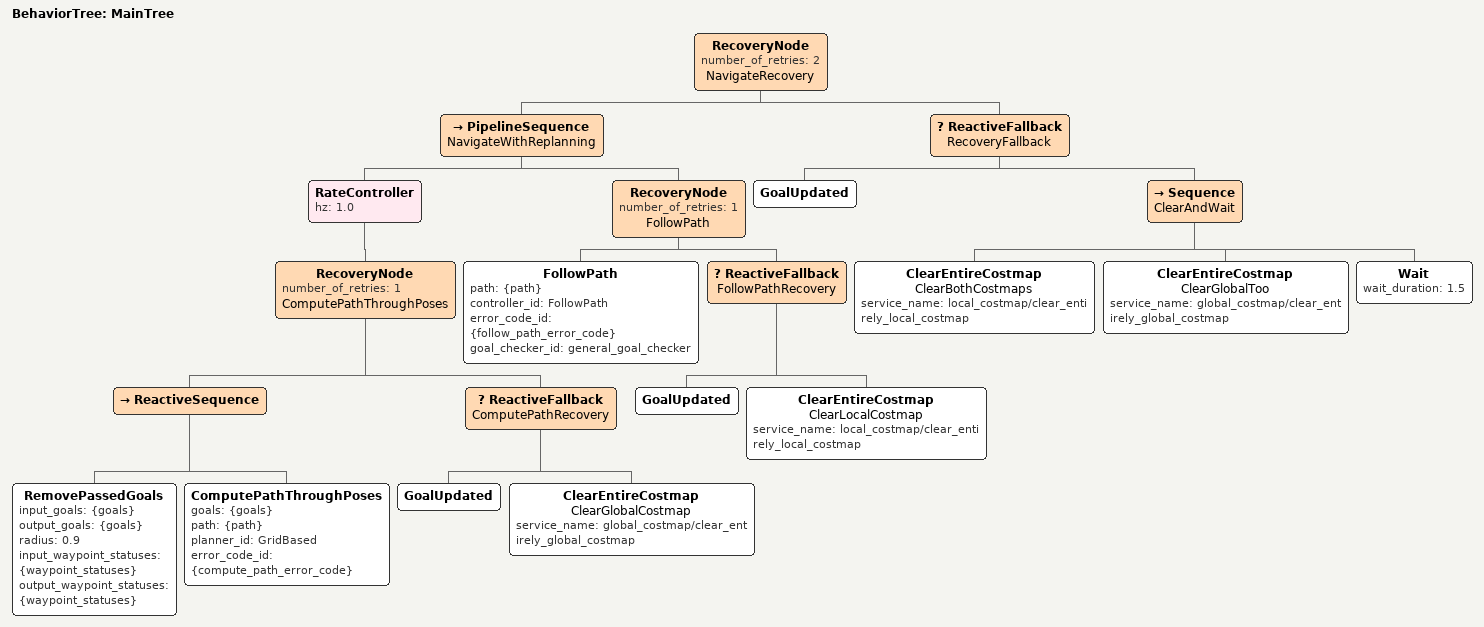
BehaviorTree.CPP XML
<root BTCPP_format="4" main_tree_to_execute="MainTree">
  <BehaviorTree ID="MainTree">
    <!-- ✅ ONLY 2 retries for Ackermann (no reverse/spin available) -->
    <RecoveryNode number_of_retries="2" name="NavigateRecovery">
      <PipelineSequence name="NavigateWithReplanning">

        <!-- ✅ FAST replanning (every 1 second) for dynamic obstacles -->
        <RateController hz="1.0">
          <!-- ✅ SINGLE retry for planning (fail fast with 0.5m waypoints) -->
          <RecoveryNode number_of_retries="1" name="ComputePathThroughPoses">
            <ReactiveSequence>

              <!-- ✅ CRITICAL: radius=0.3m for 0.5m waypoint spacing -->
              <RemovePassedGoals
                input_goals="{goals}"
                output_goals="{goals}"
                radius="0.9"
                input_waypoint_statuses="{waypoint_statuses}"
                output_waypoint_statuses="{waypoint_statuses}"/>

              <ComputePathThroughPoses
                goals="{goals}"
                path="{path}"
                planner_id="GridBased"
                error_code_id="{compute_path_error_code}"/>
            </ReactiveSequence>

            <!-- ✅ Recovery: Clear global costmap ONLY (no spin/backup) -->
            <ReactiveFallback name="ComputePathRecovery">
              <GoalUpdated/>
              <ClearEntireCostmap
                name="ClearGlobalCostmap"
                service_name="global_costmap/clear_entirely_global_costmap"/>
            </ReactiveFallback>
          </RecoveryNode>
        </RateController>

        <!-- ✅ Path following with local costmap clearing fallback -->
        <RecoveryNode number_of_retries="1" name="FollowPath">
          <FollowPath
            path="{path}"
            controller_id="FollowPath"
            error_code_id="{follow_path_error_code}"
            goal_checker_id="general_goal_checker"/>

          <ReactiveFallback name="FollowPathRecovery">
            <GoalUpdated/>
            <ClearEntireCostmap
              name="ClearLocalCostmap"
              service_name="local_costmap/clear_entirely_local_costmap"/>
          </ReactiveFallback>
        </RecoveryNode>

      </PipelineSequence>

      <!-- ✅ System-level recovery: WAIT ONLY (no backup/spin for Ackermann) -->
      <ReactiveFallback name="RecoveryFallback">
        <GoalUpdated/>
        <Sequence name="ClearAndWait">
          <ClearEntireCostmap
            name="ClearBothCostmaps"
            service_name="local_costmap/clear_entirely_local_costmap"/>
          <ClearEntireCostmap
            name="ClearGlobalToo"
            service_name="global_costmap/clear_entirely_global_costmap"/>
          <Wait wait_duration="1.5"/>  <!-- ✅ Short wait for racing -->
        </Sequence>
      </ReactiveFallback>
    </RecoveryNode>
  </BehaviorTree>
</root>
